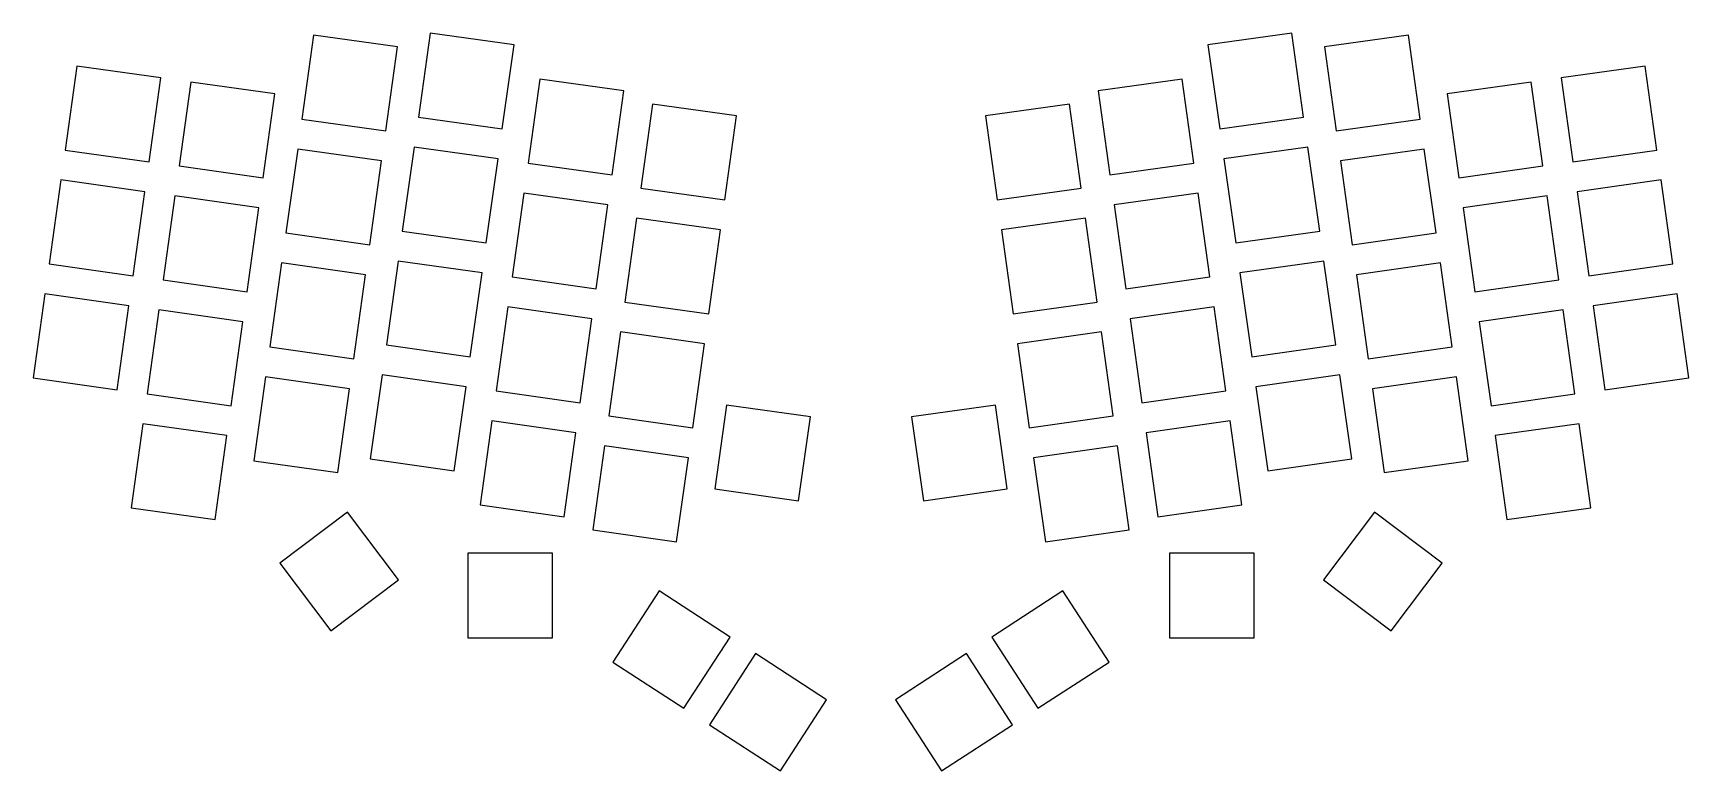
# Model space of a CAD drawing. Header units: millimetres. Extents: x -8 to 266, y -71 to 51.
import ezdxf

# ---------------------------------------------------------------- set-up
doc = ezdxf.new("R2010")
doc.units = ezdxf.units.MM

msp = doc.modelspace()

# ---------------------------------------------------------------- linework, layer by layer
for p, q in [((38.42, 50.65), (36.47, 36.78)), ((52.29, 48.7), (38.42, 50.65)), ((57.66, 50.97), (55.71, 37.11)), ((71.52, 49.02), (57.66, 50.97)), ((199.94, 50.97), (186.08, 49.02)), ((201.89, 37.11), (199.94, 50.97)), ((219.18, 50.65), (205.31, 48.7)), ((221.13, 36.78), (219.18, 50.65)), ((50.34, 34.83), (52.29, 48.7)), ((69.57, 35.16), (71.52, 49.02)), ((186.08, 49.02), (188.03, 35.16)), ((205.31, 48.7), (207.26, 34.83)), ((-0.67, 45.54), (-2.62, 31.67)), ((13.19, 43.59), (-0.67, 45.54)), ((258.27, 45.54), (244.4, 43.59)), ((260.22, 31.67), (258.27, 45.54)), ((11.25, 29.72), (13.19, 43.59)), ((18.15, 42.89), (16.2, 29.03)), ((32.01, 40.94), (18.15, 42.89)), ((75.77, 43.38), (73.83, 29.51)), ((89.64, 41.43), (75.77, 43.38)), ((87.69, 27.56), (89.64, 41.43)), ((181.83, 43.38), (167.96, 41.43)), ((167.96, 41.43), (169.91, 27.56)), ((183.77, 29.51), (181.83, 43.38)), ((239.45, 42.89), (225.59, 40.94)), ((241.4, 29.03), (239.45, 42.89)), ((244.4, 43.59), (246.35, 29.72)), ((30.06, 27.08), (32.01, 40.94)), ((94.38, 39.25), (92.43, 25.38)), ((108.24, 37.3), (94.38, 39.25)), ((163.22, 39.25), (149.36, 37.3)), ((165.17, 25.38), (163.22, 39.25)), ((225.59, 40.94), (227.54, 27.08)), ((36.47, 36.78), (50.34, 34.83)), ((55.71, 37.11), (69.57, 35.16)), ((106.3, 23.43), (108.24, 37.3)), ((149.36, 37.3), (151.3, 23.43)), ((188.03, 35.16), (201.89, 37.11)), ((207.26, 34.83), (221.13, 36.78)), ((-2.62, 31.67), (11.25, 29.72)), ((35.78, 31.83), (33.83, 17.97)), ((49.64, 29.88), (35.78, 31.83)), ((55.01, 32.16), (53.06, 18.29)), ((68.87, 30.21), (55.01, 32.16)), ((66.93, 16.34), (68.87, 30.21)), ((202.59, 32.16), (188.72, 30.21)), ((188.72, 30.21), (190.67, 16.34)), ((204.54, 18.29), (202.59, 32.16)), ((221.82, 31.83), (207.96, 29.88)), ((223.77, 17.97), (221.82, 31.83)), ((246.35, 29.72), (260.22, 31.67)), ((16.2, 29.03), (30.06, 27.08)), ((47.69, 16.02), (49.64, 29.88)), ((73.83, 29.51), (87.69, 27.56)), ((169.91, 27.56), (183.77, 29.51)), ((207.96, 29.88), (209.91, 16.02)), ((227.54, 27.08), (241.4, 29.03)), ((-3.31, 26.72), (-5.26, 12.86)), ((10.55, 24.77), (-3.31, 26.72)), ((8.6, 10.91), (10.55, 24.77)), ((92.43, 25.38), (106.3, 23.43)), ((151.3, 23.43), (165.17, 25.38)), ((260.91, 26.72), (247.05, 24.77)), ((247.05, 24.77), (249, 10.91)), ((262.86, 12.86), (260.91, 26.72)), ((15.5, 24.08), (13.55, 10.21)), ((29.37, 22.13), (15.5, 24.08)), ((27.42, 8.26), (29.37, 22.13)), ((73.13, 24.56), (71.18, 10.7)), ((86.99, 22.61), (73.13, 24.56)), ((85.05, 8.75), (86.99, 22.61)), ((184.47, 24.56), (170.61, 22.61)), ((170.61, 22.61), (172.55, 8.75)), ((186.42, 10.7), (184.47, 24.56)), ((242.1, 24.08), (228.23, 22.13)), ((228.23, 22.13), (230.18, 8.26)), ((244.05, 10.21), (242.1, 24.08)), ((91.74, 20.43), (89.79, 6.57)), ((105.6, 18.48), (91.74, 20.43)), ((165.86, 20.43), (152, 18.48)), ((167.81, 6.57), (165.86, 20.43)), ((33.83, 17.97), (47.69, 16.02)), ((53.06, 18.29), (66.93, 16.34)), ((103.65, 4.62), (105.6, 18.48)), ((152, 18.48), (153.95, 4.62)), ((190.67, 16.34), (204.54, 18.29)), ((209.91, 16.02), (223.77, 17.97)), ((-5.26, 12.86), (8.6, 10.91)), ((33.13, 13.02), (31.19, -0.85)), ((47, 11.07), (33.13, 13.02)), ((45.05, -2.8), (47, 11.07)), ((52.37, 13.34), (50.42, -0.52)), ((66.23, 11.39), (52.37, 13.34)), ((64.28, -2.47), (66.23, 11.39)), ((205.23, 13.34), (191.37, 11.39)), ((191.37, 11.39), (193.32, -2.47)), ((207.18, -0.52), (205.23, 13.34)), ((224.47, 13.02), (210.6, 11.07)), ((210.6, 11.07), (212.55, -2.8)), ((226.41, -0.85), (224.47, 13.02)), ((249, 10.91), (262.86, 12.86)), ((13.55, 10.21), (27.42, 8.26)), ((71.18, 10.7), (85.05, 8.75)), ((172.55, 8.75), (186.42, 10.7)), ((230.18, 8.26), (244.05, 10.21)), ((-5.96, 7.91), (-7.91, -5.96)), ((7.91, 5.96), (-5.96, 7.91)), ((5.96, -7.91), (7.91, 5.96)), ((70.49, 5.75), (68.54, -8.12)), ((84.35, 3.8), (70.49, 5.75)), ((89.79, 6.57), (103.65, 4.62)), ((153.95, 4.62), (167.81, 6.57)), ((187.11, 5.75), (173.25, 3.8)), ((189.06, -8.12), (187.11, 5.75)), ((263.56, 7.91), (249.69, 5.96)), ((249.69, 5.96), (251.64, -7.91)), ((265.51, -5.96), (263.56, 7.91)), ((12.86, 5.26), (10.91, -8.6)), ((26.72, 3.31), (12.86, 5.26)), ((24.77, -10.55), (26.72, 3.31)), ((82.4, -10.07), (84.35, 3.8)), ((173.25, 3.8), (175.2, -10.07)), ((244.74, 5.26), (230.88, 3.31)), ((230.88, 3.31), (232.83, -10.55)), ((246.69, -8.6), (244.74, 5.26)), ((89.09, 1.62), (87.14, -12.25)), ((102.96, -0.33), (89.09, 1.62)), ((168.51, 1.62), (154.64, -0.33)), ((170.46, -12.25), (168.51, 1.62)), ((31.19, -0.85), (45.05, -2.8)), ((50.42, -0.52), (64.28, -2.47)), ((101.01, -14.2), (102.96, -0.33)), ((154.64, -0.33), (156.59, -14.2)), ((193.32, -2.47), (207.18, -0.52)), ((212.55, -2.8), (226.41, -0.85)), ((-7.91, -5.96), (5.96, -7.91)), ((30.49, -5.8), (28.54, -19.66)), ((44.35, -7.75), (30.49, -5.8)), ((42.4, -21.61), (44.35, -7.75)), ((49.72, -5.47), (47.77, -19.34)), ((63.59, -7.42), (49.72, -5.47)), ((61.64, -21.29), (63.59, -7.42)), ((68.54, -8.12), (82.4, -10.07)), ((175.2, -10.07), (189.06, -8.12)), ((207.88, -5.47), (194.01, -7.42)), ((194.01, -7.42), (195.96, -21.29)), ((209.83, -19.34), (207.88, -5.47)), ((227.11, -5.8), (213.25, -7.75)), ((213.25, -7.75), (215.19, -21.61)), ((229.06, -19.66), (227.11, -5.8)), ((251.64, -7.91), (265.51, -5.96)), ((10.91, -8.6), (24.77, -10.55)), ((106.58, -10.44), (104.64, -24.3)), ((120.45, -12.38), (106.58, -10.44)), ((151.01, -10.44), (137.15, -12.38)), ((152.96, -24.3), (151.01, -10.44)), ((232.83, -10.55), (246.69, -8.6)), ((10.21, -13.55), (8.26, -27.42)), ((24.08, -15.5), (10.21, -13.55)), ((67.84, -13.07), (65.89, -26.93)), ((81.71, -15.02), (67.84, -13.07)), ((87.14, -12.25), (101.01, -14.2)), ((118.5, -26.25), (120.45, -12.38)), ((137.15, -12.38), (139.1, -26.25)), ((156.59, -14.2), (170.46, -12.25)), ((189.76, -13.07), (175.89, -15.02)), ((191.71, -26.93), (189.76, -13.07)), ((247.39, -13.55), (233.52, -15.5)), ((249.33, -27.42), (247.39, -13.55)), ((22.13, -29.37), (24.08, -15.5)), ((79.76, -28.88), (81.71, -15.02)), ((175.89, -15.02), (177.84, -28.88)), ((233.52, -15.5), (235.47, -29.37)), ((86.45, -17.2), (84.5, -31.06)), ((100.31, -19.15), (86.45, -17.2)), ((171.15, -17.2), (157.29, -19.15)), ((173.1, -31.06), (171.15, -17.2)), ((28.54, -19.66), (42.4, -21.61)), ((47.77, -19.34), (61.64, -21.29)), ((98.36, -33.01), (100.31, -19.15)), ((157.29, -19.15), (159.24, -33.01)), ((195.96, -21.29), (209.83, -19.34)), ((215.19, -21.61), (229.06, -19.66)), ((104.64, -24.3), (118.5, -26.25)), ((139.1, -26.25), (152.96, -24.3)), ((65.89, -26.93), (79.76, -28.88)), ((177.84, -28.88), (191.71, -26.93)), ((8.26, -27.42), (22.13, -29.37)), ((44.01, -28.12), (32.83, -36.55)), ((52.44, -39.31), (44.01, -28.12)), ((213.59, -28.12), (205.16, -39.31)), ((224.77, -36.55), (213.59, -28.12)), ((235.47, -29.37), (249.33, -27.42)), ((84.5, -31.06), (98.36, -33.01)), ((159.24, -33.01), (173.1, -31.06)), ((77.86, -34.89), (63.86, -34.89)), ((63.86, -34.89), (63.86, -48.89)), ((77.86, -48.89), (77.86, -34.89)), ((193.74, -34.89), (179.74, -34.89)), ((179.74, -34.89), (179.74, -48.89)), ((193.74, -48.89), (193.74, -34.89)), ((32.83, -36.55), (41.26, -47.73)), ((216.34, -47.73), (224.77, -36.55)), ((41.26, -47.73), (52.44, -39.31)), ((205.16, -39.31), (216.34, -47.73)), ((95.46, -41.14), (87.83, -52.88)), ((107.2, -48.77), (95.46, -41.14)), ((162.14, -41.14), (150.4, -48.77)), ((169.77, -52.88), (162.14, -41.14)), ((63.86, -48.89), (77.86, -48.89)), ((99.57, -60.51), (107.2, -48.77)), ((150.4, -48.77), (158.02, -60.51)), ((179.74, -48.89), (193.74, -48.89)), ((111.39, -51.49), (103.77, -63.23)), ((123.13, -59.11), (111.39, -51.49)), ((146.21, -51.49), (134.47, -59.11)), ((153.83, -63.23), (146.21, -51.49)), ((87.83, -52.88), (99.57, -60.51)), ((158.02, -60.51), (169.77, -52.88)), ((115.51, -70.86), (123.13, -59.11)), ((134.47, -59.11), (142.09, -70.86)), ((103.77, -63.23), (115.51, -70.86)), ((142.09, -70.86), (153.83, -63.23))]:
    msp.add_line(p, q)

doc.saveas('drawing.dxf')
